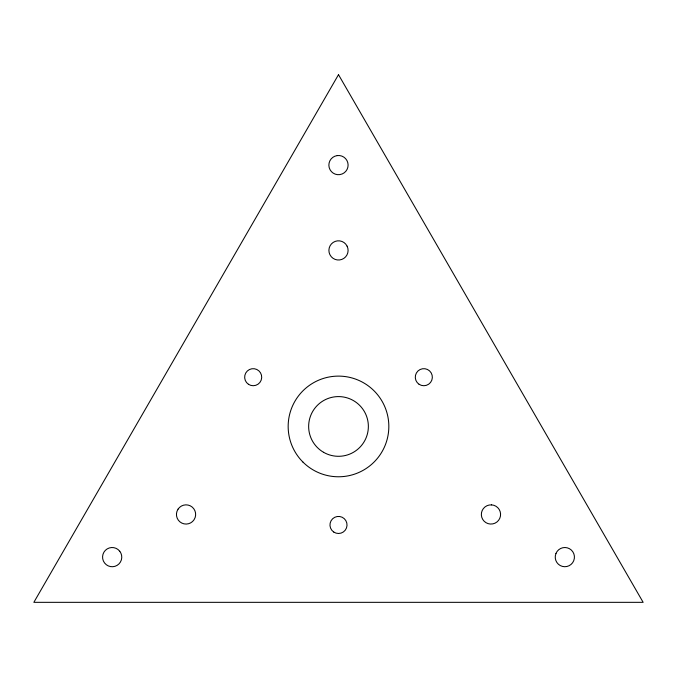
<?xml version="1.0" encoding="UTF-8"?>
<svg xmlns="http://www.w3.org/2000/svg" width="677" height="677" viewBox="0 0 677 677"><rect width="100%" height="100%" fill="white"/><g stroke="black" fill="none" stroke-linecap="round" stroke-linejoin="round"><path stroke-width="1.02" d="M555.969 553.447L555.318 555.868A9.596 9.596 0 0 0 573.698 560.793L574.35 558.373A9.596 9.596 0 0 0 555.969 553.447M178.068 509.129L176.959 511.38A9.596 9.596 0 0 0 194.028 519.792L195.137 517.55A9.596 9.596 0 0 0 178.068 509.129M338.5 74.665L33.85 602.335L643.15 602.335L338.5 74.665M337.248 155.583L334.827 156.226A9.596 9.596 0 0 0 339.752 174.615L342.173 173.964A9.596 9.596 0 0 0 337.248 155.583M491.578 504.881L489.082 505.05A9.596 9.596 0 0 0 490.326 524.04L492.822 523.88A9.596 9.596 0 0 0 491.578 504.881M119.778 551.273L118.01 549.504A9.596 9.596 0 0 0 104.554 562.959L106.323 564.736A9.596 9.596 0 0 0 119.778 551.273M347.106 246.166L345.719 244.084A9.596 9.596 0 0 0 329.894 254.654L331.281 256.735A9.596 9.596 0 0 0 347.106 246.166M419.071 384.282A8.53 8.53 0 0 0 432.332 377.749A8.53 8.53 0 0 0 420.045 369.54A8.53 8.53 0 0 0 419.071 384.282M333.761 532.054A8.53 8.53 0 0 0 347.013 525.513A8.53 8.53 0 0 0 334.726 517.304A8.53 8.53 0 0 0 333.761 532.054M248.442 384.282A8.53 8.53 0 0 0 261.694 377.749A8.53 8.53 0 0 0 249.415 369.54A8.53 8.53 0 0 0 248.442 384.282M323.572 452.304A29.864 29.864 0 0 0 368.364 426.442A29.864 29.864 0 0 0 323.572 400.589A29.864 29.864 0 0 0 323.572 452.304M302.907 462.036A50.335 50.335 0 0 0 387.117 439.475A50.335 50.335 0 0 0 325.476 377.825A50.335 50.335 0 0 0 302.907 462.036"/></g></svg>
